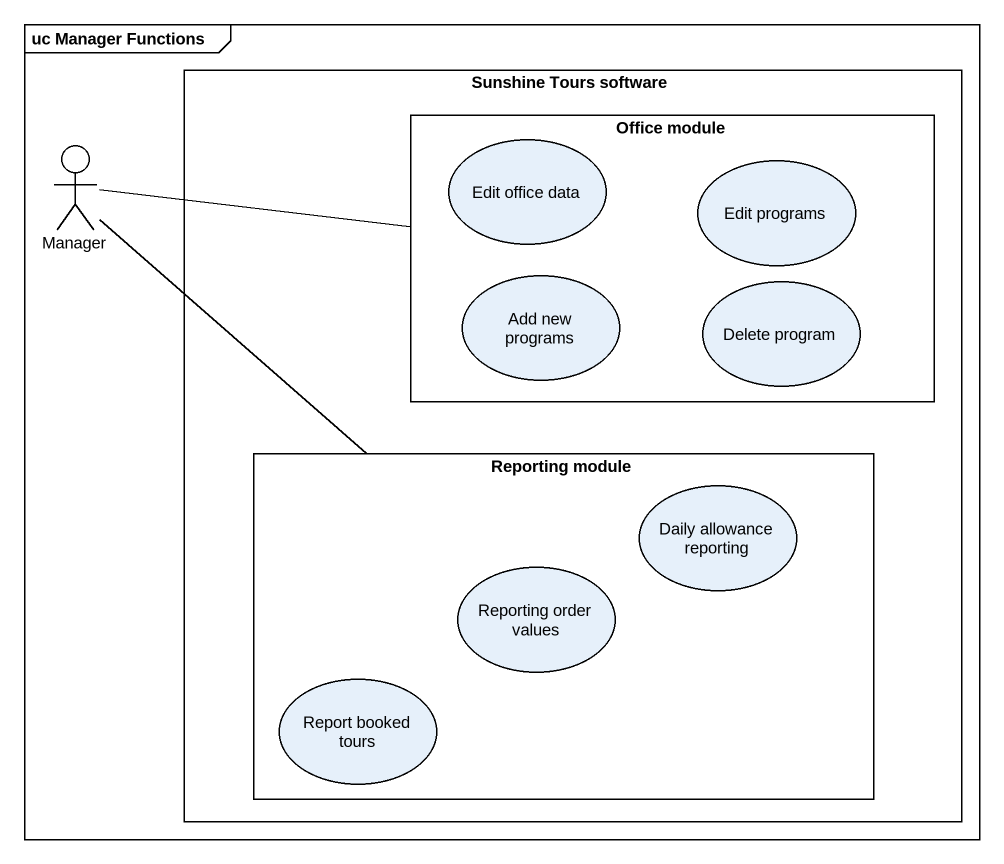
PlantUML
@startuml
mainframe uc Manager Functions
rectangle "Sunshine Tours software" as Sunshine_Tours_software {
  rectangle "Office module" as Office_module {
    usecase "Edit office data" as Edit_office_data
    usecase "Edit programs" as Edit_programs
    usecase "Add new programs" as Add_new_programs
    usecase "Delete program" as Delete_program
  }
  rectangle "Reporting module" as Reporting_module {
    usecase "Daily allowance reporting" as Daily_allowance_reporting
    usecase "Reporting order values" as Reporting_order_values
    usecase "Report booked tours" as Report_booked_tours
  }
}
actor Manager
Manager -right- Office_module
Manager -- Reporting_module
@enduml
